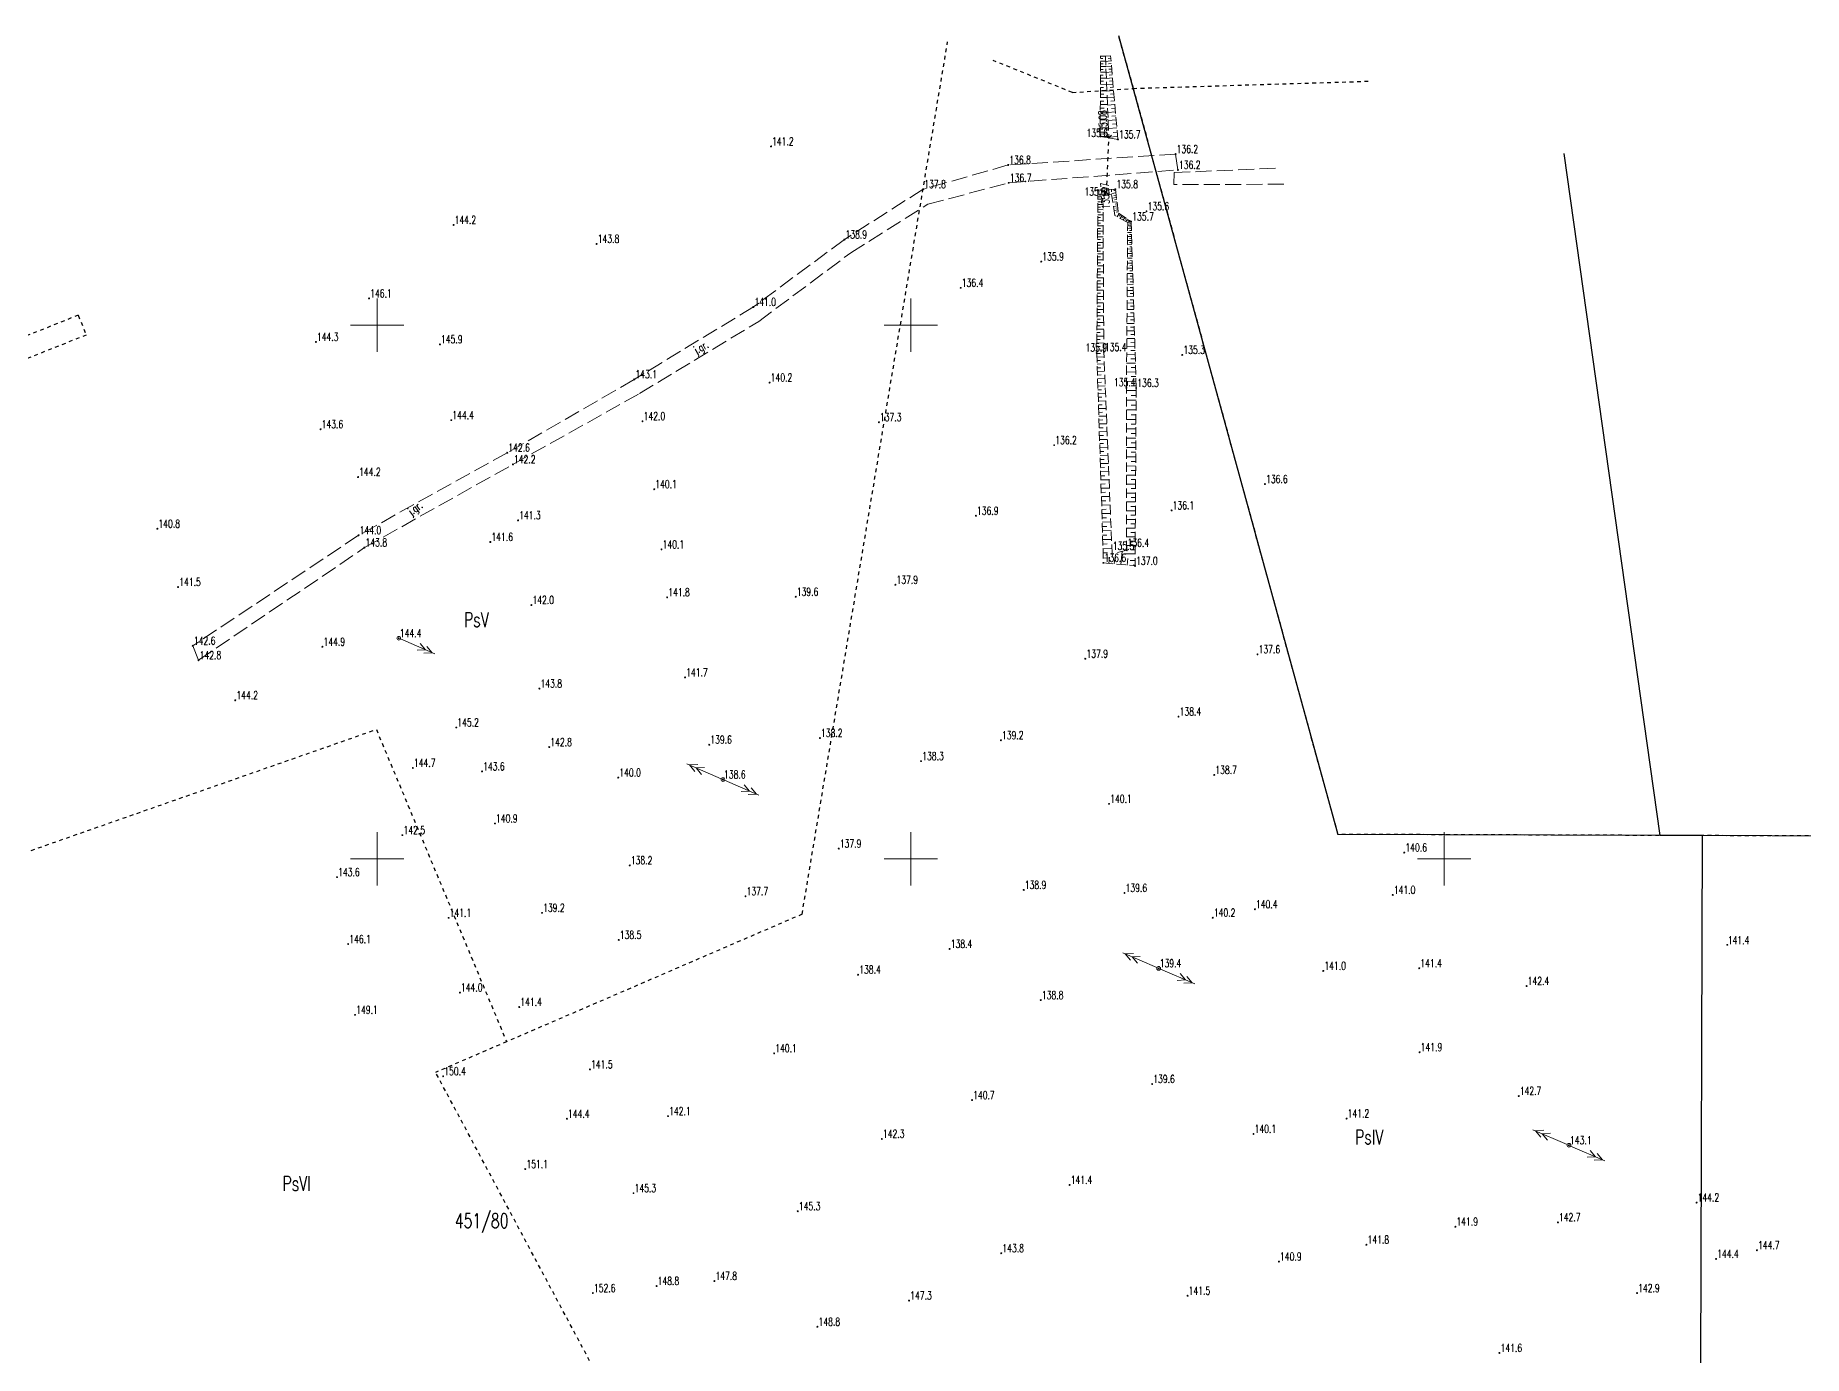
# Model space of a CAD drawing. Header units: metres. Extents: x 7583802 to 7586368, y 5958992 to 5960558.
# Drawn here: x 7585235.9 to 7585567.4, y 5960106.9 to 5960354.3 of the extents above; entities that cross this region are included whole.
import ezdxf
from ezdxf.enums import TextEntityAlignment as Align

# ---------------------------------------------------------------- set-up
doc = ezdxf.new("R2010")
doc.units = ezdxf.units.M
for name, pattern in [('1', [0]), ('2', [3, 2, -1]), ('3_1', [0]), ('3_BUBZ02', [2.45, 1.75, -0.7]), ('3_BUBZ02G', [2.45, 1.75, -0.7]), ('3_KTJZ01', [4, 3, -1]), ('4_SUPE_01', [0]), ('GUZ', [1.4, 0.7, -0.7])]:
    doc.linetypes.add(name, pattern=pattern)
doc.layers.get('0').update_dxf_attribs({"color": 250, "linetype": 'CONTINUOUS', "lineweight": 100})
for name, color, linetype, lineweight in [('1000_L_1', 7, '1', 18), ('BUBZ_L_1', 7, '3_BUBZ02', 18), ('BUIB_L_4', 7, 'CONTINUOUS', 25), ('DZIALKI-G_L_0', 7, '1', 25), ('DZIALKI_N_T_0', 7, 'CONTINUOUS', 25), ('KONTURY_L_0', 114, '2', 25), ('KONTURY_NR_T_0', 114, 'CONTINUOUS', 25), ('KTJZ_E_T_0', 7, 'CONTINUOUS', 15), ('KTJZ_L_0', 7, '3_KTJZ01', 18), ('RTPW_T_0', 7, 'CONTINUOUS', 15), ('RTPW_T_1', 7, 'CONTINUOUS', 15), ('SUPE_L_2', 1, '4_SUPE_01', 18), ('SUSM_T_3', 7, 'CONTINUOUS', 18)]:
    doc.layers.add(name, color=color, linetype=linetype, lineweight=lineweight)
doc.styles.get("Standard").update_dxf_attribs({"font": 'Simplex.SHX', "width": 0.75})

# ---------------------------------------------------------------- blocks, each defined once
blk = doc.blocks.new('3_RTPW01')
at = {"linetype": 'CONTINUOUS'}
blk.add_circle((0, 0), 0.09, dxfattribs=at)
blk = doc.blocks.new('3_RTPW02')
at = {"linetype": 'CONTINUOUS'}
blk.add_circle((0, 0), 0.09, dxfattribs=at)
blk = doc.blocks.new('4_SUSM04_01')
at = {"linetype": 'CONTINUOUS'}
blk.add_circle((0, 0), 0.35, dxfattribs=at)

msp = doc.modelspace()

# ---------------------------------------------------------------- linework, layer by layer
at = {"layer": '1000_L_1', "linetype": '1'}
for p, q in [((7585300, 5960295), (7585300, 5960305)), ((7585400, 5960295), (7585400, 5960305)), ((7585295, 5960300), (7585305, 5960300)), ((7585395, 5960300), (7585405, 5960300)), ((7585300, 5960195), (7585300, 5960205)), ((7585400, 5960195), (7585400, 5960205)), ((7585500, 5960195), (7585500, 5960205)), ((7585295, 5960200), (7585305, 5960200)), ((7585395, 5960200), (7585405, 5960200)), ((7585495, 5960200), (7585505, 5960200))]:
    msp.add_line(p, q, dxfattribs=at)
at = {"layer": 'BUBZ_L_1', "linetype": '3_BUBZ02G'}
for p, q in [((7585435.54, 5960335.39), (7585435.57, 5960350.49)), ((7585438.86, 5960334.82), (7585437.46, 5960350.51)), ((7585435.1, 5960325.33), (7585434.89, 5960294.77)), ((7585438.37, 5960325.5), (7585435.1, 5960325.33)), ((7585438.37, 5960325.5), (7585438.95, 5960321)), ((7585438.95, 5960321), (7585441.33, 5960319.44)), ((7585441.33, 5960319.44), (7585442.27, 5960288.23)), ((7585434.89, 5960294.77), (7585436.14, 5960255.48)), ((7585442.27, 5960288.23), (7585442.06, 5960254.91)), ((7585436.14, 5960255.48), (7585442.06, 5960254.91))]:
    msp.add_line(p, q, dxfattribs=at)
at = {"layer": 'BUBZ_L_1', "linetype": '3_1'}
for p, q in [((7585435.57, 5960350.44), (7585436.5, 5960350.44)), ((7585437.46, 5960350.51), (7585436.5, 5960350.42)), ((7585435.56, 5960347.94), (7585436.09, 5960347.94)), ((7585435.56, 5960347.41), (7585436.63, 5960347.41)), ((7585435.56, 5960346.86), (7585436.11, 5960346.86)), ((7585435.57, 5960349.96), (7585436.05, 5960349.96)), ((7585435.57, 5960349.47), (7585436.54, 5960349.47)), ((7585435.57, 5960348.97), (7585436.07, 5960348.97)), ((7585435.57, 5960348.46), (7585436.59, 5960348.46)), ((7585437.55, 5960349.54), (7585436.54, 5960349.45)), ((7585437.64, 5960348.53), (7585436.59, 5960348.43)), ((7585437.73, 5960347.47), (7585436.63, 5960347.37)), ((7585437.5, 5960350.03), (7585437.01, 5960349.99)), ((7585437.59, 5960349.04), (7585437.08, 5960348.99)), ((7585437.68, 5960348), (7585437.15, 5960347.96)), ((7585437.78, 5960346.92), (7585437.22, 5960346.87)), ((7585435.56, 5960346.3), (7585436.68, 5960346.3)), ((7585435.56, 5960345.73), (7585436.13, 5960345.73)), ((7585435.56, 5960345.15), (7585436.73, 5960345.14)), ((7585435.56, 5960344.55), (7585436.16, 5960344.55)), ((7585435.56, 5960343.93), (7585436.78, 5960343.93)), ((7585437.83, 5960346.36), (7585436.68, 5960346.25)), ((7585437.93, 5960345.19), (7585436.73, 5960345.09)), ((7585438.04, 5960343.98), (7585436.78, 5960343.87)), ((7585437.88, 5960345.78), (7585437.29, 5960345.73)), ((7585437.99, 5960344.59), (7585437.37, 5960344.54)), ((7585435.55, 5960342.67), (7585436.84, 5960342.66)), ((7585435.55, 5960342.01), (7585436.21, 5960342.01)), ((7585435.55, 5960341.34), (7585436.89, 5960341.34)), ((7585435.55, 5960340.66), (7585436.24, 5960340.65)), ((7585435.56, 5960343.31), (7585436.18, 5960343.31)), ((7585438.16, 5960342.7), (7585436.84, 5960342.59)), ((7585438.28, 5960341.37), (7585436.9, 5960341.25)), ((7585438.1, 5960343.35), (7585437.46, 5960343.29)), ((7585438.22, 5960342.05), (7585437.54, 5960341.99)), ((7585438.34, 5960340.68), (7585437.63, 5960340.62)), ((7585435.54, 5960337.75), (7585436.3, 5960337.75)), ((7585435.54, 5960336.98), (7585437.08, 5960336.98)), ((7585435.55, 5960339.95), (7585436.95, 5960339.95)), ((7585435.55, 5960339.24), (7585436.27, 5960339.23)), ((7585435.55, 5960338.5), (7585437.02, 5960338.5)), ((7585438.4, 5960339.98), (7585436.96, 5960339.85)), ((7585438.53, 5960338.52), (7585437.02, 5960338.38)), ((7585438.67, 5960336.99), (7585437.09, 5960336.85)), ((7585438.46, 5960339.26), (7585437.73, 5960339.19)), ((7585438.6, 5960337.76), (7585437.82, 5960337.7)), ((7585435.54, 5960336.19), (7585436.33, 5960336.19)), ((7585435.54, 5960335.39), (7585437.15, 5960335.39)), ((7585438.81, 5960335.39), (7585437.16, 5960335.25)), ((7585438.74, 5960336.2), (7585437.93, 5960336.13)), ((7585435.09, 5960324.56), (7585435.91, 5960324.55)), ((7585435.09, 5960324.08), (7585435.57, 5960324.08)), ((7585435.09, 5960323.6), (7585436.04, 5960323.6)), ((7585435.1, 5960325.03), (7585435.42, 5960325.03)), ((7585435.27, 5960325.34), (7585435.28, 5960325.16)), ((7585435.75, 5960325.36), (7585435.77, 5960324.89)), ((7585436.22, 5960325.39), (7585436.27, 5960324.45)), ((7585436.69, 5960325.41), (7585436.71, 5960324.94)), ((7585437.16, 5960325.44), (7585437.21, 5960324.49)), ((7585437.63, 5960325.46), (7585437.66, 5960324.99)), ((7585438.46, 5960324.82), (7585437.72, 5960324.72)), ((7585438.57, 5960323.94), (7585437.77, 5960323.84)), ((7585438.11, 5960325.49), (7585438.12, 5960325.2)), ((7585438.52, 5960324.35), (7585438.11, 5960324.29)), ((7585438.4, 5960325.29), (7585438.17, 5960325.26)), ((7585438.62, 5960323.54), (7585438.23, 5960323.49)), ((7585435.07, 5960321.66), (7585436.06, 5960321.65)), ((7585435.07, 5960321.17), (7585435.57, 5960321.16)), ((7585435.07, 5960320.67), (7585436.06, 5960320.66)), ((7585435.08, 5960323.12), (7585435.57, 5960323.12)), ((7585435.08, 5960322.64), (7585436.05, 5960322.63)), ((7585435.08, 5960322.15), (7585435.57, 5960322.15)), ((7585438.67, 5960323.15), (7585437.89, 5960323.05)), ((7585438.77, 5960322.37), (7585438.01, 5960322.27)), ((7585438.87, 5960321.61), (7585438.12, 5960321.52)), ((7585438.72, 5960322.76), (7585438.34, 5960322.71)), ((7585438.82, 5960321.99), (7585438.45, 5960321.94)), ((7585438.92, 5960321.24), (7585438.55, 5960321.19)), ((7585439.06, 5960320.93), (7585438.68, 5960320.34)), ((7585439.35, 5960320.74), (7585439.17, 5960320.46)), ((7585439.63, 5960320.55), (7585439.28, 5960320.01)), ((7585439.9, 5960320.38), (7585439.73, 5960320.12)), ((7585435.04, 5960317.1), (7585435.56, 5960317.1)), ((7585435.05, 5960318.65), (7585436.07, 5960318.64)), ((7585435.05, 5960318.14), (7585435.56, 5960318.13)), ((7585435.05, 5960317.62), (7585436.08, 5960317.61)), ((7585435.06, 5960320.17), (7585435.56, 5960320.17)), ((7585435.06, 5960319.67), (7585436.07, 5960319.66)), ((7585435.06, 5960319.16), (7585435.56, 5960319.16)), ((7585440.16, 5960320.21), (7585439.84, 5960319.71)), ((7585440.41, 5960320.05), (7585440.25, 5960319.81)), ((7585440.64, 5960319.89), (7585440.35, 5960319.44)), ((7585441.37, 5960318.1), (7585440.67, 5960318.08)), ((7585441.39, 5960317.4), (7585440.67, 5960317.37)), ((7585441.35, 5960318.78), (7585440.68, 5960318.76)), ((7585440.87, 5960319.74), (7585440.73, 5960319.53)), ((7585441.08, 5960319.6), (7585440.9, 5960319.32)), ((7585441.34, 5960319.11), (7585441.01, 5960319.1)), ((7585441.36, 5960318.45), (7585441.02, 5960318.43)), ((7585441.38, 5960317.75), (7585441.02, 5960317.74)), ((7585441.4, 5960317.03), (7585441.03, 5960317.02)), ((7585441.29, 5960319.46), (7585441.27, 5960319.42)), ((7585435.02, 5960313.91), (7585435.56, 5960313.91)), ((7585435.03, 5960315.52), (7585436.09, 5960315.52)), ((7585435.03, 5960314.99), (7585435.56, 5960314.99)), ((7585435.03, 5960314.45), (7585436.1, 5960314.45)), ((7585435.04, 5960316.58), (7585436.09, 5960316.57)), ((7585435.04, 5960316.05), (7585435.56, 5960316.05)), ((7585441.48, 5960314.3), (7585440.64, 5960314.27)), ((7585441.44, 5960315.9), (7585440.65, 5960315.88)), ((7585441.46, 5960315.12), (7585440.65, 5960315.09)), ((7585441.41, 5960316.66), (7585440.66, 5960316.64)), ((7585441.42, 5960316.29), (7585441.04, 5960316.28)), ((7585441.45, 5960315.51), (7585441.05, 5960315.5)), ((7585441.47, 5960314.71), (7585441.06, 5960314.7)), ((7585441.5, 5960313.88), (7585441.07, 5960313.86)), ((7585435, 5960311.16), (7585436.12, 5960311.16)), ((7585435, 5960310.6), (7585435.56, 5960310.6)), ((7585435.01, 5960312.82), (7585435.56, 5960312.82)), ((7585435.01, 5960312.27), (7585436.11, 5960312.27)), ((7585435.01, 5960311.72), (7585435.56, 5960311.72)), ((7585435.02, 5960313.37), (7585436.1, 5960313.36)), ((7585441.56, 5960311.65), (7585440.62, 5960311.62)), ((7585441.59, 5960310.7), (7585440.62, 5960310.67)), ((7585441.54, 5960312.56), (7585440.63, 5960312.54)), ((7585441.51, 5960313.45), (7585440.64, 5960313.42)), ((7585441.52, 5960313.01), (7585441.08, 5960313)), ((7585441.55, 5960312.11), (7585441.09, 5960312.1)), ((7585441.58, 5960311.18), (7585441.1, 5960311.16)), ((7585434.98, 5960308.33), (7585435.56, 5960308.32)), ((7585434.98, 5960307.75), (7585436.14, 5960307.74)), ((7585434.98, 5960307.16), (7585435.56, 5960307.16)), ((7585434.99, 5960310.04), (7585436.12, 5960310.03)), ((7585434.99, 5960309.47), (7585435.56, 5960309.47)), ((7585434.99, 5960308.9), (7585436.13, 5960308.89)), ((7585441.69, 5960307.63), (7585440.59, 5960307.59)), ((7585441.65, 5960308.69), (7585440.6, 5960308.66)), ((7585441.62, 5960309.71), (7585440.61, 5960309.68)), ((7585441.61, 5960310.21), (7585441.11, 5960310.2)), ((7585441.64, 5960309.21), (7585441.12, 5960309.19)), ((7585441.67, 5960308.16), (7585441.13, 5960308.15)), ((7585441.7, 5960307.08), (7585441.15, 5960307.06)), ((7585434.95, 5960304.2), (7585436.16, 5960304.19)), ((7585434.96, 5960305.4), (7585436.15, 5960305.39)), ((7585434.96, 5960304.8), (7585435.56, 5960304.79)), ((7585434.97, 5960306.58), (7585436.14, 5960306.57)), ((7585434.97, 5960305.99), (7585435.56, 5960305.99)), ((7585441.79, 5960304.19), (7585440.57, 5960304.16)), ((7585441.75, 5960305.38), (7585440.58, 5960305.34)), ((7585441.72, 5960306.52), (7585440.59, 5960306.49)), ((7585441.74, 5960305.96), (7585441.16, 5960305.94)), ((7585441.77, 5960304.79), (7585441.17, 5960304.77)), ((7585434.93, 5960301.13), (7585435.55, 5960301.13)), ((7585434.93, 5960300.51), (7585436.18, 5960300.5)), ((7585434.94, 5960302.37), (7585435.55, 5960302.37)), ((7585434.94, 5960301.75), (7585436.17, 5960301.75)), ((7585434.95, 5960303.59), (7585435.56, 5960303.59)), ((7585434.95, 5960302.98), (7585436.16, 5960302.98)), ((7585441.9, 5960300.35), (7585440.54, 5960300.31)), ((7585441.86, 5960301.68), (7585440.55, 5960301.64)), ((7585441.83, 5960302.96), (7585440.56, 5960302.92)), ((7585441.81, 5960303.58), (7585441.19, 5960303.56)), ((7585441.85, 5960302.33), (7585441.2, 5960302.31)), ((7585441.88, 5960301.02), (7585441.21, 5960301)), ((7585434.91, 5960297.97), (7585436.19, 5960297.96)), ((7585434.91, 5960297.33), (7585435.55, 5960297.32)), ((7585434.92, 5960299.25), (7585436.19, 5960299.24)), ((7585434.92, 5960298.61), (7585435.55, 5960298.61)), ((7585434.93, 5960299.88), (7585435.55, 5960299.88)), ((7585441.99, 5960297.54), (7585440.52, 5960297.5)), ((7585441.95, 5960298.97), (7585440.53, 5960298.93)), ((7585441.93, 5960299.67), (7585441.23, 5960299.65)), ((7585441.97, 5960298.26), (7585441.25, 5960298.24)), ((7585434.89, 5960295.37), (7585436.21, 5960295.36)), ((7585434.89, 5960294.71), (7585435.56, 5960294.73)), ((7585434.9, 5960296.68), (7585436.2, 5960296.67)), ((7585434.9, 5960296.03), (7585435.55, 5960296.02)), ((7585434.91, 5960294.04), (7585436.25, 5960294.08)), ((7585442.08, 5960294.52), (7585440.5, 5960294.47)), ((7585442.03, 5960296.06), (7585440.51, 5960296.01)), ((7585442.01, 5960296.81), (7585441.26, 5960296.78)), ((7585442.06, 5960295.29), (7585441.28, 5960295.27)), ((7585442.1, 5960293.72), (7585441.3, 5960293.7)), ((7585434.93, 5960293.37), (7585435.6, 5960293.39)), ((7585434.96, 5960292.7), (7585436.3, 5960292.74)), ((7585434.98, 5960292.02), (7585435.65, 5960292.04)), ((7585435, 5960291.34), (7585436.36, 5960291.39)), ((7585435.02, 5960290.66), (7585435.7, 5960290.68)), ((7585442.18, 5960291.26), (7585440.47, 5960291.21)), ((7585442.13, 5960292.92), (7585440.48, 5960292.87)), ((7585442.15, 5960292.09), (7585441.32, 5960292.07)), ((7585442.2, 5960290.4), (7585441.33, 5960290.38)), ((7585435.04, 5960289.98), (7585436.41, 5960290.02)), ((7585435.06, 5960289.29), (7585435.75, 5960289.31)), ((7585435.09, 5960288.6), (7585436.47, 5960288.64)), ((7585435.11, 5960287.9), (7585435.8, 5960287.92)), ((7585435.13, 5960287.2), (7585436.53, 5960287.25)), ((7585442.27, 5960287.75), (7585440.45, 5960287.76)), ((7585442.23, 5960289.53), (7585440.46, 5960289.48)), ((7585442.26, 5960288.65), (7585441.35, 5960288.62)), ((7585435.15, 5960286.5), (7585435.85, 5960286.52)), ((7585435.18, 5960285.8), (7585436.58, 5960285.84)), ((7585435.2, 5960285.09), (7585435.91, 5960285.11)), ((7585435.22, 5960284.38), (7585436.64, 5960284.42)), ((7585442.26, 5960285.93), (7585440.45, 5960285.94)), ((7585442.24, 5960284.13), (7585440.46, 5960284.14)), ((7585442.25, 5960285.03), (7585441.35, 5960285.04)), ((7585442.26, 5960286.84), (7585441.36, 5960286.84)), ((7585435.24, 5960283.67), (7585435.96, 5960283.69)), ((7585435.27, 5960282.95), (7585436.7, 5960282.99)), ((7585435.29, 5960282.23), (7585436.01, 5960282.25)), ((7585435.31, 5960281.5), (7585436.76, 5960281.55)), ((7585435.34, 5960280.78), (7585436.06, 5960280.8)), ((7585442.23, 5960282.35), (7585440.46, 5960282.36)), ((7585442.22, 5960280.58), (7585440.46, 5960280.59)), ((7585442.23, 5960281.46), (7585441.34, 5960281.47)), ((7585442.24, 5960283.24), (7585441.35, 5960283.24)), ((7585435.36, 5960280.04), (7585436.82, 5960280.09)), ((7585435.38, 5960279.31), (7585436.12, 5960279.33)), ((7585435.41, 5960278.57), (7585436.88, 5960278.62)), ((7585435.43, 5960277.83), (7585436.17, 5960277.86)), ((7585435.45, 5960277.09), (7585436.94, 5960277.14)), ((7585442.21, 5960278.82), (7585440.46, 5960278.83)), ((7585442.21, 5960277.94), (7585441.33, 5960277.95)), ((7585442.22, 5960279.7), (7585441.34, 5960279.7)), ((7585435.48, 5960276.34), (7585436.22, 5960276.36)), ((7585435.5, 5960275.59), (7585437, 5960275.64)), ((7585435.52, 5960274.83), (7585436.28, 5960274.86)), ((7585435.55, 5960274.08), (7585437.06, 5960274.12)), ((7585442.2, 5960277.07), (7585440.46, 5960277.08)), ((7585442.19, 5960275.34), (7585440.47, 5960275.35)), ((7585442.19, 5960276.21), (7585441.33, 5960276.21)), ((7585442.18, 5960274.48), (7585441.33, 5960274.49)), ((7585435.57, 5960273.31), (7585436.33, 5960273.34)), ((7585435.6, 5960272.55), (7585437.13, 5960272.6)), ((7585435.62, 5960271.78), (7585436.39, 5960271.81)), ((7585435.65, 5960271.01), (7585437.19, 5960271.06)), ((7585442.18, 5960273.62), (7585440.47, 5960273.63)), ((7585442.17, 5960271.92), (7585440.47, 5960271.93)), ((7585442.17, 5960272.77), (7585441.32, 5960272.77)), ((7585442.16, 5960271.07), (7585441.32, 5960271.07)), ((7585435.67, 5960270.23), (7585436.45, 5960270.26)), ((7585435.7, 5960269.45), (7585437.25, 5960269.5)), ((7585435.72, 5960268.67), (7585436.5, 5960268.7)), ((7585435.75, 5960267.88), (7585437.32, 5960267.93)), ((7585442.16, 5960270.22), (7585440.47, 5960270.24)), ((7585442.15, 5960268.55), (7585440.48, 5960268.56)), ((7585442.15, 5960269.38), (7585441.31, 5960269.39)), ((7585442.14, 5960267.71), (7585441.31, 5960267.72)), ((7585435.77, 5960267.09), (7585436.56, 5960267.12)), ((7585435.8, 5960266.3), (7585437.38, 5960266.35)), ((7585435.82, 5960265.5), (7585436.62, 5960265.53)), ((7585435.85, 5960264.7), (7585437.45, 5960264.75)), ((7585435.87, 5960263.9), (7585436.68, 5960263.92)), ((7585442.14, 5960266.88), (7585440.48, 5960266.89)), ((7585442.13, 5960265.22), (7585440.48, 5960265.23)), ((7585442.13, 5960266.05), (7585441.3, 5960266.05)), ((7585442.12, 5960264.4), (7585441.3, 5960264.41)), ((7585435.9, 5960263.09), (7585437.51, 5960263.14)), ((7585435.92, 5960262.28), (7585436.74, 5960262.3)), ((7585435.95, 5960261.46), (7585437.58, 5960261.51)), ((7585435.98, 5960260.64), (7585436.8, 5960260.67)), ((7585442.11, 5960263.58), (7585440.48, 5960263.59)), ((7585442.1, 5960261.95), (7585440.48, 5960261.96)), ((7585442.1, 5960261.14), (7585441.29, 5960261.15)), ((7585442.11, 5960262.77), (7585441.3, 5960262.77)), ((7585436, 5960259.82), (7585437.65, 5960259.87)), ((7585436.03, 5960258.99), (7585436.86, 5960259.02)), ((7585436.05, 5960258.16), (7585437.72, 5960258.21)), ((7585436.08, 5960257.32), (7585436.92, 5960257.35)), ((7585439.38, 5960255.17), (7585439.62, 5960257.61)), ((7585442.09, 5960260.34), (7585440.49, 5960260.35)), ((7585442.08, 5960258.73), (7585440.49, 5960258.74)), ((7585442.08, 5960257.93), (7585441.28, 5960257.94)), ((7585442.09, 5960259.53), (7585441.29, 5960259.54)), ((7585436.11, 5960256.37), (7585437.13, 5960256.4)), ((7585436.2, 5960255.47), (7585436.21, 5960255.54)), ((7585437.15, 5960255.38), (7585437.26, 5960256.53)), ((7585438.16, 5960255.29), (7585438.26, 5960256.3)), ((7585442.07, 5960257.14), (7585440.04, 5960257.15)), ((7585440.61, 5960255.05), (7585440.73, 5960256.27)), ((7585442.07, 5960255.91), (7585441.15, 5960255.92)), ((7585441.83, 5960254.93), (7585441.85, 5960255.14))]:
    msp.add_line(p, q, dxfattribs=at)
at = {"layer": 'BUBZ_L_1', "linetype": '3_BUBZ02'}
for p, q in [((7585436.5, 5960350.48), (7585437.16, 5960335.13)), ((7585436.5, 5960350.48), (7585437.16, 5960335.13)), ((7585437.16, 5960335.13), (7585435.54, 5960335.39)), ((7585437.16, 5960335.13), (7585438.86, 5960334.82)), ((7585436.04, 5960324.44), (7585437.67, 5960324.51)), ((7585436.21, 5960294.97), (7585436.04, 5960324.44)), ((7585438.27, 5960320.56), (7585437.67, 5960324.51)), ((7585440.68, 5960319.26), (7585438.27, 5960320.56)), ((7585440.45, 5960288.27), (7585440.68, 5960319.26)), ((7585441.33, 5960319.44), (7585440.68, 5960319.26)), ((7585437.76, 5960257.16), (7585436.21, 5960294.97)), ((7585440.49, 5960257.83), (7585440.45, 5960288.27)), ((7585440.49, 5960257.83), (7585437.76, 5960257.16))]:
    msp.add_line(p, q, dxfattribs=at)
at = {"layer": 'BUBZ_L_1', "linetype": '3_1'}
msp.add_point((7585441.33, 5960319.44), dxfattribs=at)
at = {"layer": 'BUIB_L_4', "linetype": '3_1'}
for p, q in [((7585437.16, 5960335.13), (7585436.69, 5960335.64)), ((7585437.1, 5960333.67), (7585437.13, 5960334.4)), ((7585437.16, 5960335.13), (7585437.67, 5960335.6)), ((7585436.97, 5960330.74), (7585437, 5960331.47)), ((7585437.03, 5960332.2), (7585437.06, 5960332.93)), ((7585436.77, 5960326.34), (7585436.81, 5960327.08)), ((7585436.84, 5960327.81), (7585436.87, 5960328.54)), ((7585436.9, 5960329.27), (7585436.94, 5960330.01)), ((7585436.2, 5960324.41), (7585436.71, 5960324.88)), ((7585436.71, 5960324.88), (7585436.74, 5960325.61)), ((7585437.18, 5960324.37), (7585436.71, 5960324.88))]:
    msp.add_line(p, q, dxfattribs=at)
at = {"layer": 'DZIALKI-G_L_0', "linetype": '1'}
for p, q in [((7585438.98, 5960354.32), (7585480.06, 5960204.59)), ((7585540.5, 5960204.39), (7585522.53, 5960332.2)), ((7585540.5, 5960204.39), (7585480.06, 5960204.59)), ((7585548.4, 5960204.36), (7585540.5, 5960204.39)), ((7585548.4, 5960204.36), (7585548.06, 5960104.91)), ((7585612.73, 5960204.15), (7585548.4, 5960204.36))]:
    msp.add_line(p, q, dxfattribs=at)
at = {"layer": 'KONTURY_L_0', "linetype": 'GUZ'}
for p, q in [((7585440.4, 5960349.16), (7585438.98, 5960354.32)), ((7585379.64, 5960189.63), (7585406.92, 5960353.09)), ((7585430.31, 5960343.61), (7585415.48, 5960349.62)), ((7585440.4, 5960349.16), (7585441.71, 5960344.38)), ((7585430.31, 5960343.61), (7585441.71, 5960344.38)), ((7585441.71, 5960344.38), (7585486.4, 5960345.75)), ((7585441.71, 5960344.38), (7585480.06, 5960204.59)), ((7585243.93, 5960301.88), (7585229, 5960295.92)), ((7585243.93, 5960301.88), (7585245.42, 5960298.16)), ((7585245.42, 5960298.16), (7585207.84, 5960283.18)), ((7585200.76, 5960189.56), (7585299.82, 5960224.25)), ((7585299.82, 5960224.25), (7585324.24, 5960165.73)), ((7585701.31, 5960203.85), (7585480.06, 5960204.59)), ((7585379.64, 5960189.63), (7585324.24, 5960165.73)), ((7585324.24, 5960165.73), (7585310.93, 5960159.99)), ((7585344.43, 5960097.29), (7585310.93, 5960159.99))]:
    msp.add_line(p, q, dxfattribs=at)
at = {"layer": 'KTJZ_L_0', "linetype": '3_KTJZ01'}
for p, q in [((7585449.65, 5960332.07), (7585418.28, 5960330.03)), ((7585450.09, 5960329.1), (7585449.65, 5960332.07)), ((7585418.28, 5960330.03), (7585402.35, 5960325.5)), ((7585418.39, 5960326.69), (7585450.09, 5960329.1)), ((7585449.34, 5960326.37), (7585449.39, 5960328.6)), ((7585449.39, 5960328.6), (7585468.77, 5960329.46)), ((7585402.35, 5960325.5), (7585387.57, 5960316.06)), ((7585403.23, 5960322.68), (7585418.39, 5960326.69)), ((7585469.97, 5960326.42), (7585449.34, 5960326.37)), ((7585388.79, 5960313.59), (7585403.23, 5960322.68)), ((7585387.57, 5960316.06), (7585370.5, 5960303.42)), ((7585371.51, 5960300.72), (7585388.79, 5960313.59)), ((7585370.5, 5960303.42), (7585348.18, 5960289.86)), ((7585349.15, 5960287.2), (7585371.51, 5960300.72)), ((7585348.18, 5960289.86), (7585324.36, 5960276.11)), ((7585325.42, 5960273.93), (7585349.15, 5960287.2)), ((7585324.36, 5960276.11), (7585296.49, 5960260.63)), ((7585297.59, 5960258.34), (7585325.42, 5960273.93)), ((7585296.49, 5960260.63), (7585265.41, 5960239.94)), ((7585266.49, 5960237.21), (7585297.59, 5960258.34)), ((7585265.41, 5960239.94), (7585266.49, 5960237.21))]:
    msp.add_line(p, q, dxfattribs=at)
at = {"layer": 'SUPE_L_2', "linetype": '4_SUPE_01'}
for p, q in [((7585304.34, 5960241.21), (7585310.76, 5960238.41)), ((7585307.45, 5960239.09), (7585309.02, 5960239.17)), ((7585308.01, 5960240.37), (7585309.02, 5960239.17)), ((7585308.74, 5960238.53), (7585310.3, 5960238.61)), ((7585309.3, 5960239.81), (7585310.3, 5960238.61)), ((7585358.06, 5960217.8), (7585364.48, 5960215)), ((7585358.52, 5960217.6), (7585360.08, 5960217.68)), ((7585358.52, 5960217.6), (7585359.52, 5960216.4)), ((7585359.8, 5960217.04), (7585361.37, 5960217.12)), ((7585359.8, 5960217.04), (7585360.81, 5960215.84)), ((7585371.54, 5960211.94), (7585365.12, 5960214.72)), ((7585369.8, 5960212.69), (7585368.24, 5960212.61)), ((7585369.8, 5960212.69), (7585368.79, 5960213.89)), ((7585371.09, 5960212.14), (7585369.52, 5960212.05)), ((7585371.09, 5960212.14), (7585370.08, 5960213.34)), ((7585446.17, 5960179.62), (7585439.75, 5960182.4)), ((7585441.77, 5960182.29), (7585440.2, 5960182.2)), ((7585441.21, 5960181), (7585440.2, 5960182.2)), ((7585443.05, 5960181.73), (7585441.49, 5960181.65)), ((7585442.5, 5960180.45), (7585441.49, 5960181.65)), ((7585453.24, 5960176.57), (7585446.81, 5960179.34)), ((7585451.49, 5960177.32), (7585450.49, 5960178.52)), ((7585452.78, 5960176.77), (7585451.77, 5960177.97)), ((7585451.49, 5960177.32), (7585449.93, 5960177.23)), ((7585452.78, 5960176.77), (7585451.22, 5960176.68)), ((7585523.09, 5960146.47), (7585516.66, 5960149.24)), ((7585518.68, 5960149.13), (7585517.12, 5960149.04)), ((7585518.13, 5960147.84), (7585517.12, 5960149.04)), ((7585519.97, 5960148.58), (7585518.41, 5960148.49)), ((7585519.41, 5960147.29), (7585518.41, 5960148.49)), ((7585530.15, 5960143.4), (7585523.73, 5960146.19)), ((7585528.41, 5960144.16), (7585527.4, 5960145.36)), ((7585529.69, 5960143.6), (7585528.69, 5960144.8)), ((7585528.41, 5960144.16), (7585526.85, 5960144.07)), ((7585529.69, 5960143.6), (7585528.13, 5960143.52))]:
    msp.add_line(p, q, dxfattribs=at)

# ---------------------------------------------------------------- block references
at = {"layer": 'RTPW_T_0'}
for p in [(7585373.81, 5960333.51), (7585435.54, 5960335.39), (7585438.86, 5960334.82), (7585449.65, 5960332.07), (7585418.28, 5960330.03), (7585450.09, 5960329.1), (7585402.35, 5960325.5), (7585418.39, 5960326.69), (7585435.1, 5960325.33), (7585438.37, 5960325.5), (7585444.21, 5960321.35), (7585314.29, 5960318.79), (7585441.33, 5960319.44), (7585341.12, 5960315.25), (7585387.57, 5960316.06), (7585424.47, 5960311.93), (7585409.37, 5960307.01), (7585298.46, 5960305.02), (7585370.5, 5960303.42), (7585288.48, 5960296.87), (7585311.73, 5960296.42), (7585434.89, 5960294.77), (7585436.21, 5960294.97), (7585450.92, 5960294.44), (7585348.18, 5960289.86), (7585373.55, 5960289.26), (7585440.45, 5960288.27), (7585442.27, 5960288.23), (7585289.36, 5960280.5), (7585313.86, 5960282.21), (7585349.72, 5960282.02), (7585394.03, 5960281.83), (7585426.9, 5960277.53), (7585324.36, 5960276.11), (7585325.42, 5960273.93), (7585296.38, 5960271.56), (7585351.91, 5960269.27), (7585466.42, 5960270.23), (7585412.22, 5960264.29), (7585448.9, 5960265.3), (7585258.76, 5960261.86), (7585296.49, 5960260.63), (7585326.38, 5960263.44), (7585297.59, 5960258.34), (7585321.19, 5960259.38), (7585353.28, 5960257.98), (7585437.76, 5960257.16), (7585440.49, 5960257.83), (7585436.14, 5960255.48), (7585442.06, 5960254.91), (7585262.66, 5960250.94), (7585397.13, 5960251.36), (7585328.88, 5960247.57), (7585354.34, 5960249.01), (7585378.44, 5960249.11), (7585304.02, 5960241.35), (7585265.41, 5960239.94), (7585289.71, 5960239.75), (7585432.74, 5960237.5), (7585465.02, 5960238.32), (7585266.49, 5960237.21), (7585357.7, 5960234), (7585330.39, 5960231.9), (7585273.38, 5960229.71), (7585314.8, 5960224.62), (7585450.21, 5960226.66), (7585332.23, 5960220.94), (7585362.23, 5960221.39), (7585382.97, 5960222.64), (7585416.91, 5960222.22), (7585401.95, 5960218.31), (7585306.66, 5960217.05), (7585319.63, 5960216.39), (7585345.17, 5960215.22), (7585364.8, 5960214.86), (7585456.91, 5960215.72), (7585437.2, 5960210.31), (7585304.71, 5960204.44), (7585322.05, 5960206.63), (7585386.5, 5960201.92), (7585492.54, 5960201.18), (7585347.32, 5960198.78), (7585292.45, 5960196.57), (7585421.18, 5960194.17), (7585369.03, 5960192.99), (7585440.08, 5960193.61), (7585490.37, 5960193.24), (7585313.36, 5960188.95), (7585330.88, 5960189.89), (7585456.62, 5960188.97), (7585464.53, 5960190.55), (7585345.26, 5960184.81), (7585294.54, 5960184.02), (7585407.3, 5960183.13), (7585553.08, 5960183.89), (7585390.14, 5960178.29), (7585446.49, 5960179.48), (7585477.36, 5960179.01), (7585495.35, 5960179.5), (7585315.48, 5960174.95), (7585515.47, 5960176.17), (7585326.6, 5960172.24), (7585424.39, 5960173.53), (7585295.84, 5960170.77), (7585374.4, 5960163.55), (7585495.41, 5960163.76), (7585312.35, 5960159.26), (7585339.87, 5960160.54), (7585445.27, 5960157.8), (7585411.5, 5960154.79), (7585513.99, 5960155.56), (7585335.55, 5960151.29), (7585354.51, 5960151.78), (7585481.72, 5960151.34), (7585464.27, 5960148.46), (7585394.59, 5960147.53), (7585523.41, 5960146.33), (7585327.75, 5960141.86), (7585429.8, 5960138.89), (7585348.03, 5960137.35), (7585547.33, 5960135.58), (7585378.83, 5960133.97), (7585521.33, 5960131.88), (7585502.11, 5960131.07), (7585416.98, 5960126.08), (7585485.44, 5960127.69), (7585550.98, 5960125.04), (7585558.66, 5960126.65), (7585469.04, 5960124.53), (7585340.41, 5960118.62), (7585352.35, 5960119.95), (7585363.19, 5960120.89), (7585451.91, 5960118.13), (7585536.18, 5960118.62), (7585399.7, 5960117.23), (7585382.52, 5960112.32), (7585510.38, 5960107.41)]:
    msp.add_blockref('3_RTPW01', p, dxfattribs=at)
at = {"layer": 'RTPW_T_1'}
for p in [(7585437.16, 5960335.13), (7585436.71, 5960324.88)]:
    msp.add_blockref('3_RTPW02', p, dxfattribs=at)
at = {"layer": 'SUSM_T_3'}
for p in [(7585304.02, 5960241.35), (7585364.8, 5960214.86), (7585446.49, 5960179.48), (7585523.41, 5960146.33)]:
    msp.add_blockref('4_SUSM04_01', p, dxfattribs=at)

# ---------------------------------------------------------------- texts
at = {"layer": 'DZIALKI_N_T_0', "width": 0.7}
msp.add_text('451/80', height=2.75, dxfattribs=at).set_placement((7585314.53, 5960133.57), align=Align.TOP_LEFT)
at = {"layer": 'KONTURY_NR_T_0', "width": 0.7}
for s, p in [('PsV', (7585316.25, 5960246.2)), ('PsIV', (7585483.3, 5960149.25)), ('PsVI', (7585282.21, 5960140.55))]:
    msp.add_text(s, height=2.75, dxfattribs=at).set_placement(p, align=Align.TOP_LEFT)
at = {"layer": 'KTJZ_E_T_0', "width": 0.7}
for rotation, p in [(30.2926, (7585360.78, 5960295.69)), (36.3844, (7585307.19, 5960265.54))]:
    msp.add_text('j.gr.', height=1.5, rotation=rotation, dxfattribs=at).set_placement(p, align=Align.MIDDLE)
at = {"layer": 'RTPW_T_0', "width": 0.7}
for s, p in [('141.2', (7585374.01, 5960333.71)), ('135.6', (7585432.95, 5960335.28)), ('135.7', (7585439.06, 5960335.02)), ('136.2', (7585449.85, 5960332.27)), ('136.8', (7585418.48, 5960330.23)), ('136.2', (7585450.29, 5960329.3)), ('137.8', (7585402.55, 5960325.7)), ('136.7', (7585418.59, 5960326.89)), ('135.8', (7585438.57, 5960325.7)), ('135.8', (7585432.57, 5960324.29)), ('144.2', (7585314.49, 5960318.99)), ('135.7', (7585441.53, 5960319.64)), ('135.6', (7585444.41, 5960321.55)), ('143.8', (7585341.32, 5960315.45)), ('138.9', (7585387.77, 5960316.26)), ('135.9', (7585424.67, 5960312.13)), ('136.4', (7585409.57, 5960307.21)), ('146.1', (7585298.66, 5960305.22)), ('141.0', (7585370.7, 5960303.62)), ('144.3', (7585288.68, 5960297.07)), ('145.9', (7585311.93, 5960296.62)), ('135.9', (7585432.77, 5960295.05)), ('135.4', (7585436.41, 5960295.17)), ('135.3', (7585451.12, 5960294.64)), ('143.1', (7585348.38, 5960290.06)), ('140.2', (7585373.75, 5960289.46)), ('135.4', (7585438.11, 5960288.56)), ('136.3', (7585442.47, 5960288.43)), ('144.4', (7585314.06, 5960282.41)), ('143.6', (7585289.56, 5960280.7)), ('142.0', (7585349.92, 5960282.22)), ('137.3', (7585394.23, 5960282.03)), ('142.6', (7585324.56, 5960276.31)), ('136.2', (7585427.1, 5960277.73)), ('142.2', (7585325.62, 5960274.13)), ('144.2', (7585296.58, 5960271.76)), ('140.1', (7585352.11, 5960269.47)), ('136.6', (7585466.62, 5960270.43)), ('141.3', (7585326.58, 5960263.64)), ('136.9', (7585412.42, 5960264.49)), ('136.1', (7585449.1, 5960265.5)), ('140.8', (7585258.96, 5960262.06)), ('144.0', (7585296.69, 5960260.83)), ('141.6', (7585321.39, 5960259.58)), ('143.8', (7585297.79, 5960258.54)), ('140.1', (7585353.48, 5960258.18)), ('135.5', (7585437.88, 5960257.91)), ('136.4', (7585440.65, 5960258.48)), ('136.6', (7585436.34, 5960255.68)), ('137.0', (7585442.26, 5960255.11)), ('141.5', (7585262.86, 5960251.14)), ('141.8', (7585354.54, 5960249.21)), ('139.6', (7585378.64, 5960249.31)), ('137.9', (7585397.33, 5960251.56)), ('142.0', (7585329.08, 5960247.77)), ('142.6', (7585265.61, 5960240.14)), ('144.9', (7585289.91, 5960239.95)), ('144.4', (7585304.22, 5960241.55)), ('142.8', (7585266.69, 5960237.41)), ('137.9', (7585432.94, 5960237.7)), ('137.6', (7585465.22, 5960238.52)), ('141.7', (7585357.9, 5960234.2)), ('144.2', (7585273.58, 5960229.91)), ('143.8', (7585330.59, 5960232.1)), ('138.4', (7585450.41, 5960226.86)), ('145.2', (7585315, 5960224.82)), ('138.2', (7585383.17, 5960222.84)), ('142.8', (7585332.43, 5960221.14)), ('139.6', (7585362.43, 5960221.59)), ('139.2', (7585417.11, 5960222.42)), ('144.7', (7585306.86, 5960217.25)), ('143.6', (7585319.83, 5960216.59)), ('138.3', (7585402.15, 5960218.51)), ('140.0', (7585345.37, 5960215.42)), ('138.6', (7585365, 5960215.06)), ('138.7', (7585457.11, 5960215.92)), ('140.1', (7585437.4, 5960210.51)), ('140.9', (7585322.25, 5960206.83)), ('142.5', (7585304.91, 5960204.64)), ('137.9', (7585386.7, 5960202.12)), ('140.6', (7585492.74, 5960201.38)), ('143.6', (7585292.65, 5960196.77)), ('138.2', (7585347.52, 5960198.98)), ('137.7', (7585369.23, 5960193.19)), ('138.9', (7585421.38, 5960194.37)), ('139.6', (7585440.28, 5960193.81)), ('141.0', (7585490.57, 5960193.44)), ('139.2', (7585331.08, 5960190.09)), ('140.4', (7585464.73, 5960190.75)), ('141.1', (7585313.56, 5960189.15)), ('140.2', (7585456.82, 5960189.17)), ('146.1', (7585294.74, 5960184.22)), ('138.5', (7585345.46, 5960185.01)), ('138.4', (7585407.5, 5960183.33)), ('141.4', (7585553.18, 5960183.99)), ('139.4', (7585446.69, 5960179.68)), ('141.4', (7585495.55, 5960179.7)), ('138.4', (7585390.34, 5960178.49)), ('141.0', (7585477.56, 5960179.21)), ('142.4', (7585515.67, 5960176.37)), ('144.0', (7585315.68, 5960175.15)), ('138.8', (7585424.59, 5960173.73)), ('149.1', (7585296.04, 5960170.97)), ('141.4', (7585326.8, 5960172.44)), ('140.1', (7585374.6, 5960163.75)), ('141.9', (7585495.61, 5960163.96)), ('141.5', (7585340.07, 5960160.74)), ('150.4', (7585312.55, 5960159.46)), ('139.6', (7585445.47, 5960158)), ('140.7', (7585411.7, 5960154.99)), ('142.7', (7585514.19, 5960155.76)), ('144.4', (7585335.75, 5960151.49)), ('142.1', (7585354.71, 5960151.98)), ('141.2', (7585481.92, 5960151.54)), ('142.3', (7585394.79, 5960147.73)), ('140.1', (7585464.47, 5960148.66)), ('143.1', (7585523.61, 5960146.53)), ('151.1', (7585327.95, 5960142.06)), ('145.3', (7585348.23, 5960137.55)), ('141.4', (7585430, 5960139.09)), ('145.3', (7585379.03, 5960134.17)), ('144.2', (7585547.53, 5960135.78)), ('141.9', (7585502.31, 5960131.27)), ('142.7', (7585521.53, 5960132.08)), ('141.8', (7585485.64, 5960127.89)), ('144.7', (7585558.86, 5960126.85)), ('143.8', (7585417.18, 5960126.28)), ('140.9', (7585469.24, 5960124.73)), ('144.4', (7585551.18, 5960125.24)), ('148.8', (7585352.55, 5960120.15)), ('147.8', (7585363.39, 5960121.09)), ('152.6', (7585340.61, 5960118.82)), ('147.3', (7585399.9, 5960117.43)), ('141.5', (7585452.11, 5960118.33)), ('142.9', (7585536.38, 5960118.82)), ('148.8', (7585382.72, 5960112.52)), ('141.6', (7585510.58, 5960107.61))]:
    msp.add_text(s, height=1.5, dxfattribs=at).set_placement(p)
at = {"layer": 'RTPW_T_1', "width": 0.7}
for s, rotation, p in [('135.08', 92.4002, (7585436.9, 5960335.37)), ('135.07', 93.202, (7585437.36, 5960321.85))]:
    msp.add_text(s, height=1.5, rotation=rotation, dxfattribs=at).set_placement(p)

doc.saveas('drawing.dxf')
